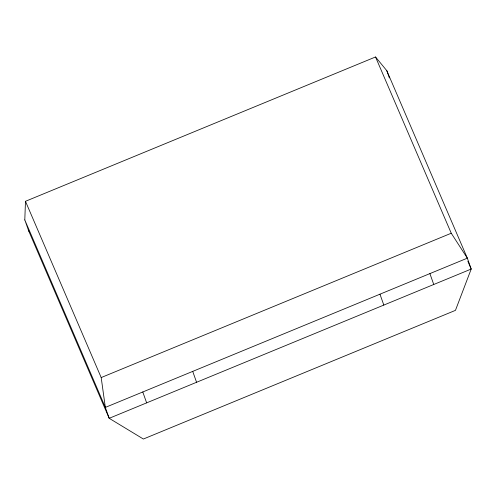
<?xml version="1.0" encoding="UTF-8"?>
<svg xmlns="http://www.w3.org/2000/svg" width="496" height="496" viewBox="0 0 496 496"><rect width="100%" height="100%" fill="white"/><g stroke="black" fill="none" stroke-linecap="round" stroke-linejoin="round"><path stroke-width="0.74" d="M24.8 219.933L25.476 201.302L375.528 56.972L386.806 70.68L467.344 258.162L471.2 269.049L455.452 310.36L143.375 439.028L109.194 418.308L28.656 230.826L24.8 219.933L105.338 407.414L109.194 418.308L471.2 269.049L467.846 261.237M101.19 377.561L451.248 233.232L467.344 258.162L105.338 407.414L101.19 377.561L25.476 201.302M28.656 230.826L29.624 232.029M375.528 56.972L451.248 233.232M386.806 70.68L389.379 77.94M429.896 273.6L433.752 284.487M379.961 294.19L383.817 305.077M192.715 371.386L196.571 382.28M142.786 391.976L146.642 402.864"/></g></svg>
